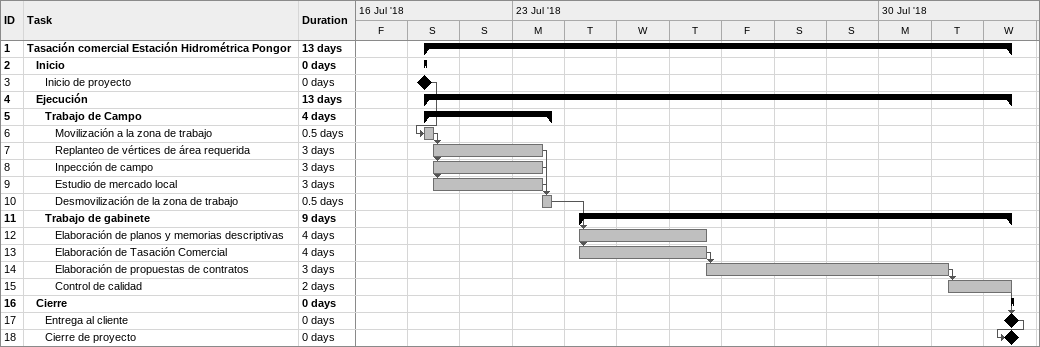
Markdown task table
| ID | Level | Task | Duration | Start | Finish | Predecessors |
|---|---|---|---|---|---|---|
| 1 | 1 | **Tasación comercial Estación Hidrométrica Pongor** | 13d | 2018-07-21 | 2018-08-01 |  |
| 2 | 2 | **Inicio** | 0d | 2018-07-21 | 2018-07-21 |  |
| 3 | 3 | Inicio de proyecto | 0d | 2018-07-21 | 2018-07-21 |  |
| 4 | 2 | **Ejecución** | 13d | 2018-07-21 | 2018-08-01 |  |
| 5 | 3 | **Trabajo de Campo** | 4d | 2018-07-21 | 2018-07-23 |  |
| 6 | 4 | Movilización a la zona de trabajo | 0.5d | 2018-07-21 | 2018-07-21 | 3 |
| 7 | 4 | Replanteo de vértices de área requerida | 3d | 2018-07-21 | 2018-07-23 | 6 |
| 8 | 4 | Inpección de campo | 3d | 2018-07-21 | 2018-07-23 | 6 |
| 9 | 4 | Estudio de mercado local | 3d | 2018-07-21 | 2018-07-23 | 6 |
| 10 | 4 | Desmovilización de la zona de trabajo | 0.5d | 2018-07-23 | 2018-07-23 | 9, 8, 7 |
| 11 | 3 | **Trabajo de gabinete** | 9d | 2018-07-24 | 2018-08-01 |  |
| 12 | 4 | Elaboración de planos y memorias descriptivas | 4d | 2018-07-24 | 2018-07-26 | 10 |
| 13 | 4 | Elaboración de Tasación Comercial | 4d | 2018-07-24 | 2018-07-26 | 10 |
| 14 | 4 | Elaboración de propuestas de contratos | 3d | 2018-07-26 | 2018-07-31 | 13 |
| 15 | 4 | Control de calidad | 2d | 2018-07-31 | 2018-08-01 | 14 |
| 16 | 2 | **Cierre** | 0d | 2018-08-01 | 2018-08-01 |  |
| 17 | 3 | Entrega al cliente | 0d | 2018-08-01 | 2018-08-01 | 15 |
| 18 | 3 | Cierre de proyecto | 0d | 2018-08-01 | 2018-08-01 | 17 |
